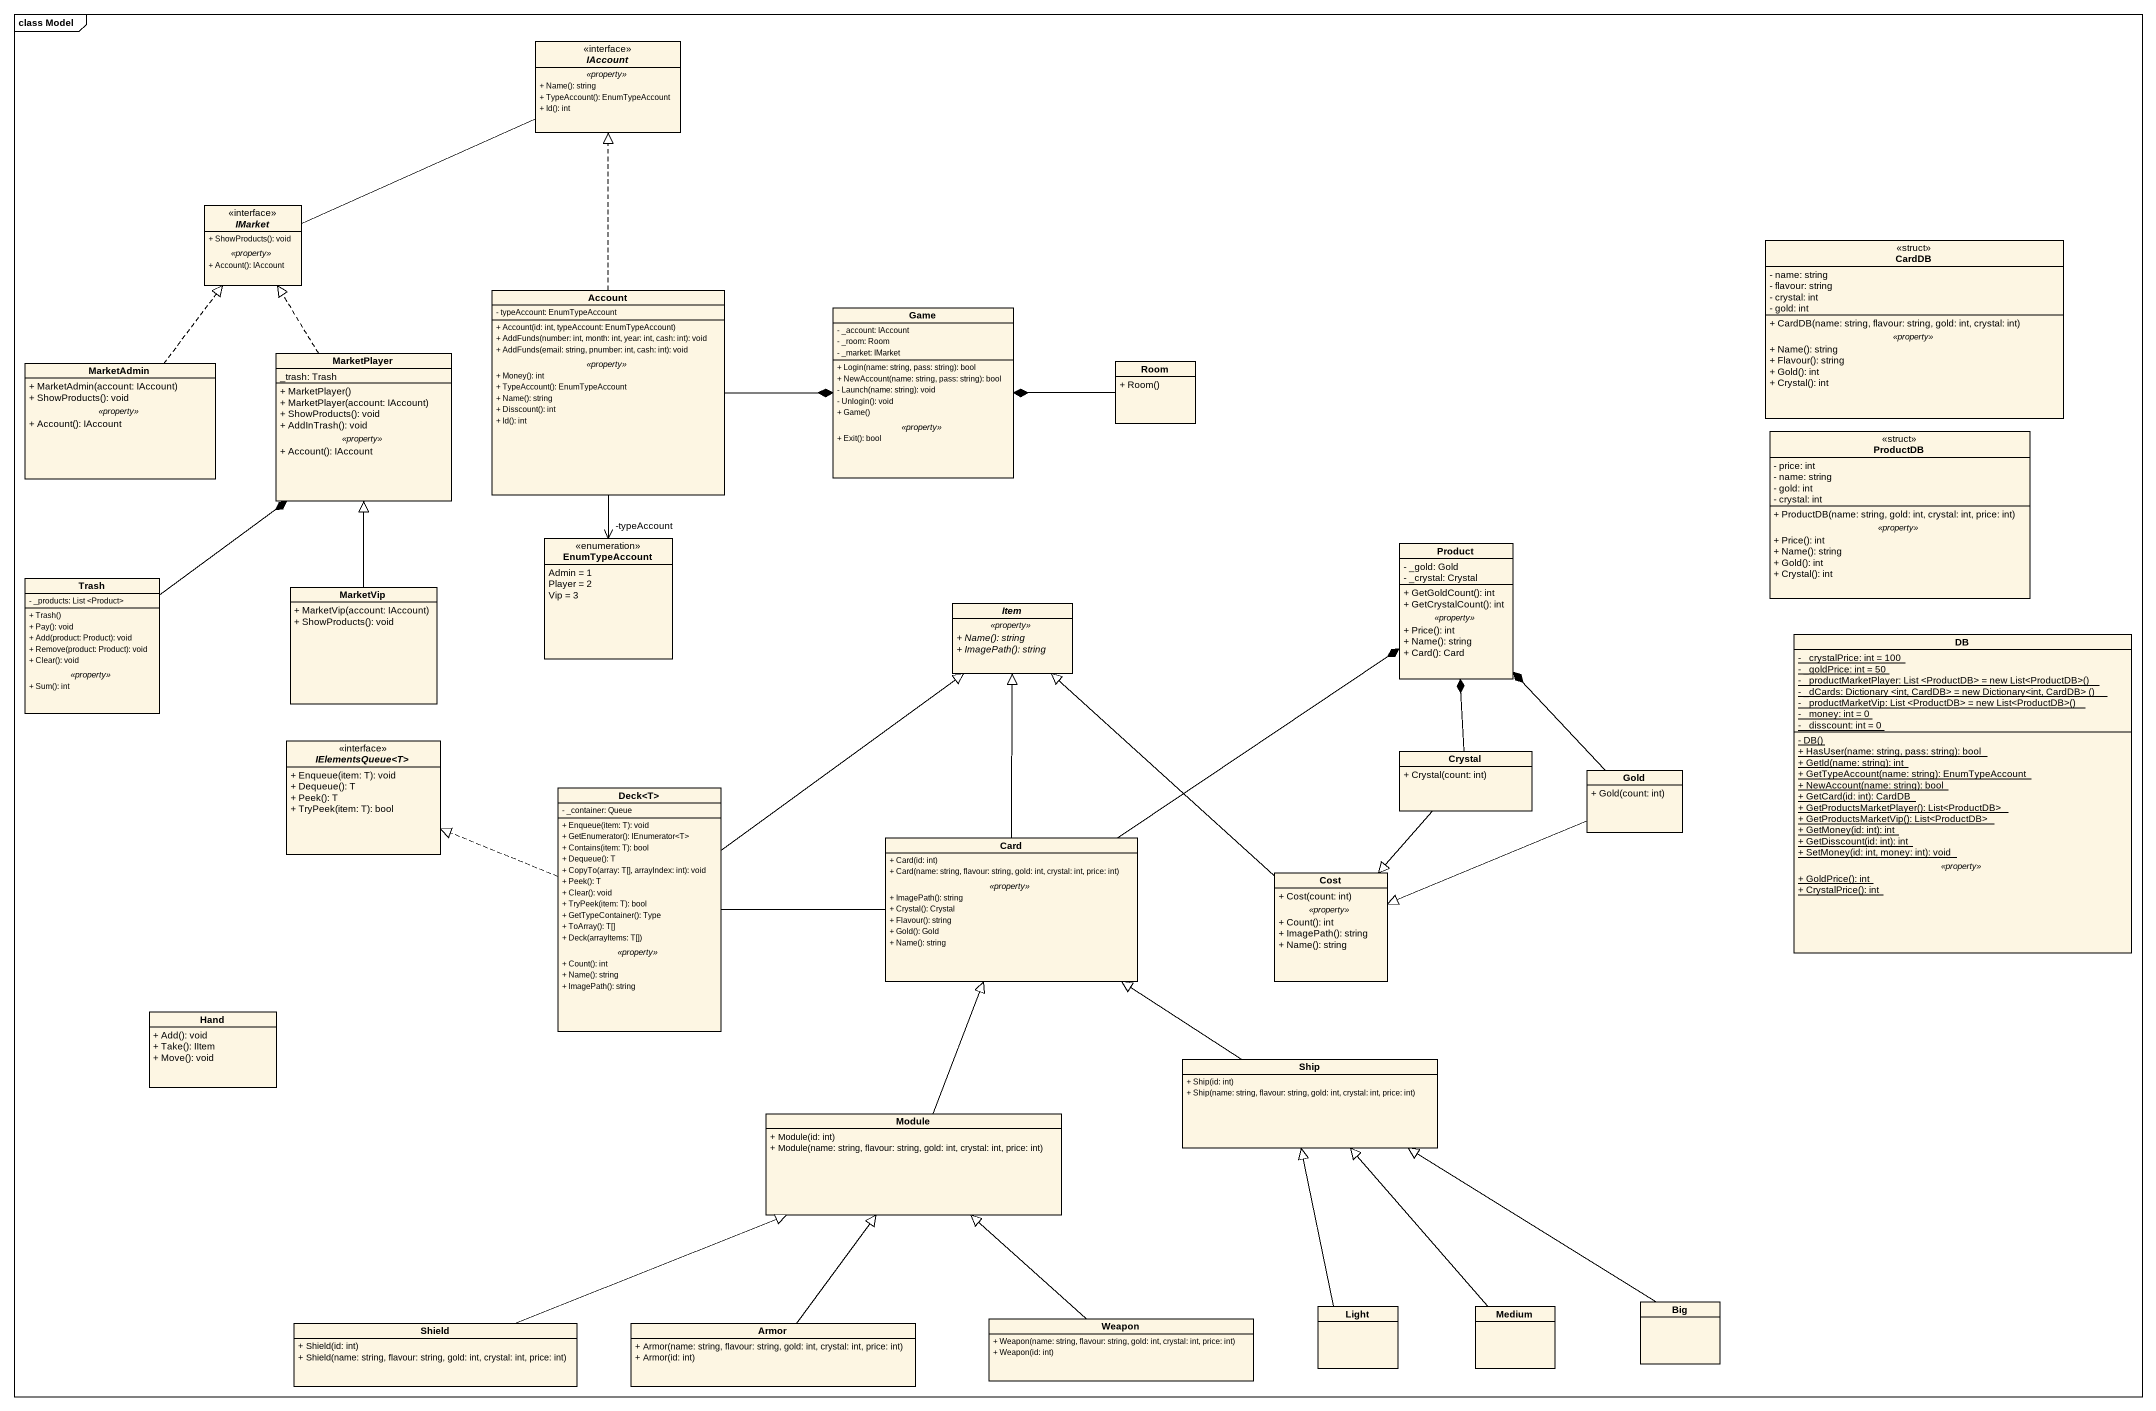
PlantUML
@startuml
mainframe class Model
hide circle
hide empty members
skinparam classAttributeIconSize 0
interface IAccount {
  .. <<property>> ..
  + Name(): string
  + TypeAccount(): EnumTypeAccount
  + Id(): int
}
interface IMarket {
  + ShowProducts(): void
  .. <<property>> ..
  + Account(): IAccount
}
class CardDB <<struct>> {
  - name: string
  - flavour: string
  - crystal: int
  - gold: int
  --
  + CardDB(name: string, flavour: string, gold: int, crystal: int)
  .. <<property>> ..
  + Name(): string
  + Flavour(): string
  + Gold(): int
  + Crystal(): int
}
class Account {
  - typeAccount: EnumTypeAccount
  --
  + Account(id: int, typeAccount: EnumTypeAccount)
  + AddFunds(number: int, month: int, year: int, cash: int): void
  + AddFunds(email: string, pnumber: int, cash: int): void
  .. <<property>> ..
  + Money(): int
  + TypeAccount(): EnumTypeAccount
  + Name(): string
  + Disscount(): int
  + Id(): int
}
class Game {
  - _account: IAccount
  - _room: Room
  - _market: IMarket
  --
  + Login(name: string, pass: string): bool
  + NewAccount(name: string, pass: string): bool
  - Launch(name: string): void
  - Unlogin(): void
  + Game()
  .. <<property>> ..
  + Exit(): bool
}
class MarketPlayer {
  _trash: Trash
  --
  + MarketPlayer()
  + MarketPlayer(account: IAccount)
  + ShowProducts(): void
  + AddInTrash(): void
  .. <<property>> ..
  + Account(): IAccount
}
class Room {
  + Room()
}
class MarketAdmin {
  + MarketAdmin(account: IAccount)
  + ShowProducts(): void
  .. <<property>> ..
  + Account(): IAccount
}
class ProductDB <<struct>> {
  - price: int
  - name: string
  - gold: int
  - crystal: int
  --
  + ProductDB(name: string, gold: int, crystal: int, price: int)
  .. <<property>> ..
  + Price(): int
  + Name(): string
  + Gold(): int
  + Crystal(): int
}
enum EnumTypeAccount {
  Admin = 1
  Player = 2
  Vip = 3
}
class Product {
  - _gold: Gold
  - _crystal: Crystal
  --
  + GetGoldCount(): int
  + GetCrystalCount(): int
  .. <<property>> ..
  + Price(): int
  + Name(): string
  + Card(): Card
}
class Trash {
  - _products: List <Product>
  --
  + Trash()
  + Pay(): void
  + Add(product: Product): void
  + Remove(product: Product): void
  + Clear(): void
  .. <<property>> ..
  + Sum(): int
}
class MarketVip {
  + MarketVip(account: IAccount)
  + ShowProducts(): void
}
abstract class Item {
  .. <<property>> ..
  {abstract} + Name(): string
  {abstract} + ImagePath(): string
}
class DB {
  {static} - _crystalPrice: int = 100
  {static} - _goldPrice: int = 50
  {static} {field} - _productMarketPlayer: List <ProductDB> = new List<ProductDB>()
  {static} {field} - _dCards: Dictionary <int, CardDB> = new Dictionary<int, CardDB> ()
  {static} {field} - _productMarketVip: List <ProductDB> = new List<ProductDB>()
  {static} - _money: int = 0
  {static} - _disscount: int = 0
  --
  {static} - DB()
  {static} + HasUser(name: string, pass: string): bool
  {static} + GetId(name: string): int
  {static} + GetTypeAccount(name: string): EnumTypeAccount
  {static} + NewAccount(name: string): bool
  {static} + GetCard(id: int): CardDB
  {static} + GetProductsMarketPlayer(): List<ProductDB>
  {static} + GetProductsMarketVip(): List<ProductDB>
  {static} + GetMoney(id: int): int
  {static} + GetDisscount(id: int): int
  {static} + SetMoney(id: int, money: int): void
  .. <<property>> ..
  {static} + GoldPrice(): int
  {static} + CrystalPrice(): int
}
interface "IElementsQueue<T>" as IElementsQueue_T {
  + Enqueue(item: T): void
  + Dequeue(): T
  + Peek(): T
  + TryPeek(item: T): bool
}
class Crystal {
  + Crystal(count: int)
}
class "Deck<T>" as Deck_T {
  - _container: Queue
  --
  + Enqueue(item: T): void
  + GetEnumerator(): IEnumerator<T>
  + Contains(item: T): bool
  + Dequeue(): T
  + CopyTo(array: T[], arrayIndex: int): void
  + Peek(): T
  + Clear(): void
  + TryPeek(item: T): bool
  + GetTypeContainer(): Type
  + ToArray(): T[]
  + Deck(arrayItems: T[])
  .. <<property>> ..
  + Count(): int
  + Name(): string
  + ImagePath(): string
}
class Gold {
  + Gold(count: int)
}
class "Card" as Card_ {
  + Card(id: int)
  + Card(name: string, flavour: string, gold: int, crystal: int, price: int)
  .. <<property>> ..
  + ImagePath(): string
  + Crystal(): Crystal
  + Flavour(): string
  + Gold(): Gold
  + Name(): string
}
class Cost {
  + Cost(count: int)
  .. <<property>> ..
  + Count(): int
  + ImagePath(): string
  + Name(): string
}
class Hand {
  + Add(): void
  + Take(): IItem
  + Move(): void
}
class Ship {
  + Ship(id: int)
  + Ship(name: string, flavour: string, gold: int, crystal: int, price: int)
}
class Module {
  + Module(id: int)
  + Module(name: string, flavour: string, gold: int, crystal: int, price: int)
}
class Shield {
  + Shield(id: int)
  + Shield(name: string, flavour: string, gold: int, crystal: int, price: int)
}
class Armor {
  + Armor(name: string, flavour: string, gold: int, crystal: int, price: int)
  + Armor(id: int)
}
class Weapon {
  + Weapon(name: string, flavour: string, gold: int, crystal: int, price: int)
  + Weapon(id: int)
}
class Light
class Medium
class Big
IAccount -left- IMarket
Account .up.|> IAccount
Account -right-* Game
Account --> "-typeAccount" EnumTypeAccount
MarketPlayer .up.|> IMarket
Room -left-* Game
MarketAdmin .up.|> IMarket
Trash -up-* MarketPlayer
MarketVip -up-|> MarketPlayer
Crystal -up-* Product
Crystal --|> Cost
Deck_T -up-|> Item
Deck_T .left.|> IElementsQueue_T
Gold -up-* Product
Gold -left-|> Cost
Card_ -up-* Product
Card_ -up-|> Item
Card_ -left- Deck_T
Cost -up-|> Item
Ship -up-|> Card_
Module -up-|> Card_
Shield -right-|> Module
Armor -up-|> Module
Weapon -up-|> Module
Light -up-|> Ship
Medium -up-|> Ship
Big -up-|> Ship
@enduml
